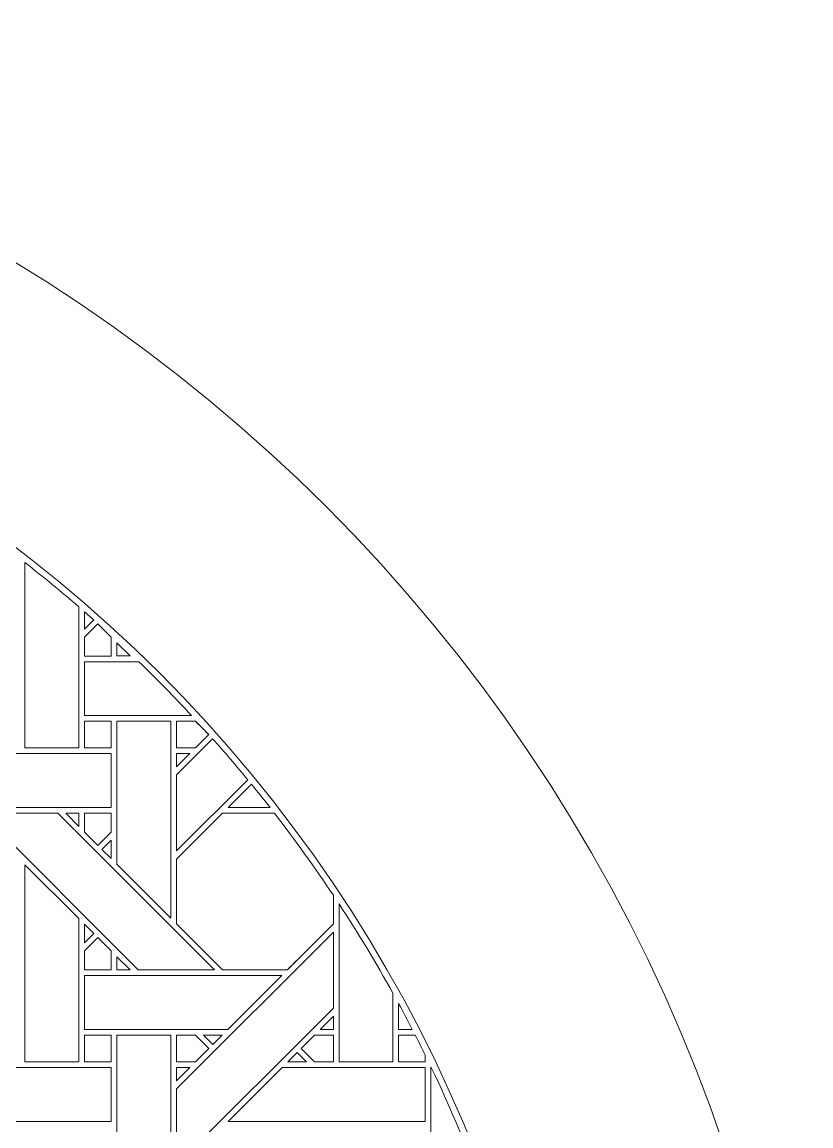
# Model space of a CAD drawing. Header units: inches. Extents: x 7.4 to 17.4, y 4.1 to 14.1.
# Drawn here: x 15 to 17.383, y 10.758 to 14.095 of the extents above; entities that cross this region are included whole.
import ezdxf

# ---------------------------------------------------------------- set-up
doc = ezdxf.new("R2010")
doc.units = ezdxf.units.IN
doc.header["$MEASUREMENT"] = 0
doc.layers.add('Design', color=7, linetype='Continuous', lineweight=0)

msp = doc.modelspace()

# ---------------------------------------------------------------- linework, layer by layer
at = {"layer": 'Design'}
for points, knots in [([(12.3829, 14.0948), (9.6214, 14.0948), (7.3829, 11.8562), (7.3829, 9.0948), (7.3829, 6.3333), (9.6214, 4.0948), (12.3829, 4.0948), (15.1443, 4.0948), (17.3829, 6.3333), (17.3829, 9.0948), (17.3829, 11.8562), (15.1443, 14.0948), (12.3829, 14.0948)], [0, 0, 0, 0, 1, 1, 1, 2, 2, 2, 3, 3, 3, 4, 4, 4, 4]), ([(12.3829, 13.3833), (10.0144, 13.3833), (8.0943, 11.4632), (8.0943, 9.0948), (8.0943, 6.7263), (10.0144, 4.8063), (12.3829, 4.8063), (14.7513, 4.8063), (16.6714, 6.7263), (16.6714, 9.0948), (16.6714, 11.4632), (14.7513, 13.3833), (12.3829, 13.3833)], [0, 0, 0, 0, 1, 1, 1, 2, 2, 2, 3, 3, 3, 4, 4, 4, 4]), ([(15.1714, 12.3273), (15.1714, 12.3273), (15.1714, 11.9006), (15.1714, 11.9006), (15.1714, 11.9006), (15.0087, 11.9006), (15.0087, 11.9006), (15.0087, 11.9006), (15.0087, 12.461), (15.0087, 12.461), (15.064, 12.4177), (15.1183, 12.3732), (15.1714, 12.3273)], [0, 0, 0, 0, 1, 1, 1, 2, 2, 2, 3, 3, 3, 4, 4, 4, 4]), ([(15.1887, 12.26), (15.1887, 12.26), (15.1887, 12.3122), (15.1887, 12.3122), (15.198, 12.3041), (15.2072, 12.2958), (15.2164, 12.2877), (15.2164, 12.2877), (15.1887, 12.26), (15.1887, 12.26)], [0, 0, 0, 0, 1, 1, 1, 2, 2, 2, 3, 3, 3, 3]), ([(15.1887, 12.1784), (15.1887, 12.1784), (15.1887, 12.2357), (15.1887, 12.2357), (15.1887, 12.2357), (15.2291, 12.276), (15.2291, 12.276), (15.2291, 12.276), (15.2694, 12.2357), (15.2694, 12.2357), (15.2694, 12.2357), (15.2694, 12.1784), (15.2694, 12.1784), (15.2694, 12.1784), (15.1887, 12.1784), (15.1887, 12.1784)], [0, 0, 0, 0, 1, 1, 1, 2, 2, 2, 3, 3, 3, 4, 4, 4, 5, 5, 5, 5]), ([(15.1887, 12.1784), (15.1887, 12.1784), (15.1887, 12.2357), (15.1887, 12.2357), (15.1887, 12.2357), (15.2291, 12.276), (15.2291, 12.276), (15.2291, 12.276), (15.2694, 12.2357), (15.2694, 12.2357), (15.2694, 12.2357), (15.2694, 12.1784), (15.2694, 12.1784), (15.2694, 12.1784), (15.1887, 12.1784), (15.1887, 12.1784)], [0, 0, 0, 0, 1, 1, 1, 2, 2, 2, 3, 3, 3, 4, 4, 4, 5, 5, 5, 5]), ([(15.2866, 12.1786), (15.2866, 12.1786), (15.2866, 12.2184), (15.2866, 12.2184), (15.2866, 12.2184), (15.3264, 12.1786), (15.3264, 12.1786), (15.3264, 12.1786), (15.2866, 12.1786), (15.2866, 12.1786)], [0, 0, 0, 0, 1, 1, 1, 2, 2, 2, 3, 3, 3, 3]), ([(15.5119, 11.9986), (15.5119, 11.9986), (15.1887, 11.9986), (15.1887, 11.9986), (15.1887, 11.9986), (15.1887, 12.1613), (15.1887, 12.1613), (15.1887, 12.1613), (15.3526, 12.1613), (15.3526, 12.1613), (15.4071, 12.1085), (15.4602, 12.0543), (15.5119, 11.9986)], [0, 0, 0, 0, 1, 1, 1, 2, 2, 2, 3, 3, 3, 4, 4, 4, 4]), ([(15.1887, 11.9006), (15.1887, 11.9006), (15.1887, 11.9814), (15.1887, 11.9814), (15.1887, 11.9814), (15.269, 11.9814), (15.269, 11.9814), (15.269, 11.9814), (15.269, 11.9006), (15.269, 11.9006), (15.269, 11.9006), (15.1887, 11.9006), (15.1887, 11.9006)], [0, 0, 0, 0, 1, 1, 1, 2, 2, 2, 3, 3, 3, 4, 4, 4, 4]), ([(15.1887, 11.9006), (15.1887, 11.9006), (15.1887, 11.9814), (15.1887, 11.9814), (15.1887, 11.9814), (15.269, 11.9814), (15.269, 11.9814), (15.269, 11.9814), (15.269, 11.9006), (15.269, 11.9006), (15.269, 11.9006), (15.1887, 11.9006), (15.1887, 11.9006)], [0, 0, 0, 0, 1, 1, 1, 2, 2, 2, 3, 3, 3, 4, 4, 4, 4]), ([(15.4494, 11.3863), (15.4494, 11.3863), (15.2865, 11.5492), (15.2865, 11.5492), (15.2865, 11.5492), (15.2865, 11.9814), (15.2865, 11.9814), (15.2865, 11.9814), (15.4494, 11.9814), (15.4494, 11.9814), (15.4494, 11.9814), (15.4494, 11.3863), (15.4494, 11.3863)], [0, 0, 0, 0, 1, 1, 1, 2, 2, 2, 3, 3, 3, 4, 4, 4, 4]), ([(15.4666, 11.9006), (15.4666, 11.9006), (15.4666, 11.9814), (15.4666, 11.9814), (15.4666, 11.9814), (15.5237, 11.9814), (15.5237, 11.9814), (15.5288, 11.9763), (15.5596, 11.9455), (15.564, 11.9411), (15.564, 11.9411), (15.5236, 11.9006), (15.5236, 11.9006), (15.5236, 11.9006), (15.4666, 11.9006), (15.4666, 11.9006)], [0, 0, 0, 0, 1, 1, 1, 2, 2, 2, 3, 3, 3, 4, 4, 4, 5, 5, 5, 5]), ([(15.4666, 11.9006), (15.4666, 11.9006), (15.4666, 11.9814), (15.4666, 11.9814), (15.4666, 11.9814), (15.5237, 11.9814), (15.5237, 11.9814), (15.5293, 11.9758), (15.564, 11.9411), (15.564, 11.9411), (15.564, 11.9411), (15.5236, 11.9006), (15.5236, 11.9006), (15.5236, 11.9006), (15.4666, 11.9006), (15.4666, 11.9006)], [0, 0, 0, 0, 1, 1, 1, 2, 2, 2, 3, 3, 3, 4, 4, 4, 5, 5, 5, 5]), ([(15.6819, 11.8045), (15.6819, 11.8045), (15.4666, 11.5892), (15.4666, 11.5892), (15.4666, 11.5892), (15.4666, 11.8193), (15.4666, 11.8193), (15.4666, 11.8193), (15.5757, 11.9284), (15.5757, 11.9284), (15.6118, 11.8877), (15.6473, 11.8465), (15.6819, 11.8045)], [0, 0, 0, 0, 1, 1, 1, 2, 2, 2, 3, 3, 3, 4, 4, 4, 4]), ([(15.269, 11.8835), (15.269, 11.8835), (15.269, 11.7207), (15.269, 11.7207), (15.269, 11.7207), (14.6737, 11.7207), (14.6737, 11.7207), (14.6737, 11.7207), (14.8365, 11.8835), (14.8365, 11.8835), (14.8365, 11.8835), (15.269, 11.8835), (15.269, 11.8835)], [0, 0, 0, 0, 1, 1, 1, 2, 2, 2, 3, 3, 3, 4, 4, 4, 4]), ([(15.5064, 11.8835), (15.5064, 11.8835), (15.4666, 11.8436), (15.4666, 11.8436), (15.4666, 11.8436), (15.4666, 11.8835), (15.4666, 11.8835), (15.4666, 11.8835), (15.5064, 11.8835), (15.5064, 11.8835)], [0, 0, 0, 0, 1, 1, 1, 2, 2, 2, 3, 3, 3, 3]), ([(15.6224, 11.7207), (15.6224, 11.7207), (15.6927, 11.791), (15.6927, 11.791), (15.7117, 11.7677), (15.7305, 11.7443), (15.749, 11.7207), (15.749, 11.7207), (15.6224, 11.7207), (15.6224, 11.7207)], [0, 0, 0, 0, 1, 1, 1, 2, 2, 2, 3, 3, 3, 3]), ([(15.5816, 11.2299), (15.5816, 11.2299), (15.3505, 11.2299), (15.3505, 11.2299), (15.3505, 11.2299), (14.877, 11.7035), (14.877, 11.7035), (14.877, 11.7035), (15.1079, 11.7035), (15.1079, 11.7035), (15.1079, 11.7035), (15.5816, 11.2299), (15.5816, 11.2299)], [0, 0, 0, 0, 1, 1, 1, 2, 2, 2, 3, 3, 3, 4, 4, 4, 4]), ([(15.1715, 11.7035), (15.1715, 11.7035), (15.1715, 11.6637), (15.1715, 11.6637), (15.1715, 11.6637), (15.1321, 11.7035), (15.1321, 11.7035), (15.1321, 11.7035), (15.1715, 11.7035), (15.1715, 11.7035)], [0, 0, 0, 0, 1, 1, 1, 2, 2, 2, 3, 3, 3, 3]), ([(15.269, 11.7035), (15.269, 11.7035), (15.269, 11.6459), (15.269, 11.6459), (15.269, 11.6459), (15.2291, 11.606), (15.2291, 11.606), (15.2291, 11.606), (15.1887, 11.6463), (15.1887, 11.6463), (15.1887, 11.6463), (15.1887, 11.7035), (15.1887, 11.7035), (15.1887, 11.7035), (15.269, 11.7035), (15.269, 11.7035)], [0, 0, 0, 0, 1, 1, 1, 2, 2, 2, 3, 3, 3, 4, 4, 4, 5, 5, 5, 5]), ([(15.2291, 11.606), (15.2291, 11.606), (15.1887, 11.6463), (15.1887, 11.6463), (15.1887, 11.6463), (15.1887, 11.7035), (15.1887, 11.7035), (15.1887, 11.7035), (15.269, 11.7035), (15.269, 11.7035), (15.269, 11.7035), (15.269, 11.6459), (15.269, 11.6459), (15.269, 11.6459), (15.2291, 11.606), (15.2291, 11.606)], [0, 0, 0, 0, 1, 1, 1, 2, 2, 2, 3, 3, 3, 4, 4, 4, 5, 5, 5, 5]), ([(15.9403, 11.4553), (15.9403, 11.4553), (15.9403, 11.3686), (15.9403, 11.3686), (15.9225, 11.3507), (15.8105, 11.2389), (15.8016, 11.2299), (15.8016, 11.2299), (15.6058, 11.2299), (15.6058, 11.2299), (15.6058, 11.2299), (15.4666, 11.3691), (15.4666, 11.3691), (15.4666, 11.3691), (15.4666, 11.5648), (15.4666, 11.5648), (15.4666, 11.5648), (15.6053, 11.7035), (15.6053, 11.7035), (15.6053, 11.7035), (15.7621, 11.7035), (15.7621, 11.7035), (15.8244, 11.623), (15.8838, 11.5402), (15.9403, 11.4553)], [0, 0, 0, 0, 1, 1, 1, 2, 2, 2, 3, 3, 3, 4, 4, 4, 5, 5, 5, 6, 6, 6, 7, 7, 7, 8, 8, 8, 8]), ([(15.7621, 11.7035), (15.8244, 11.623), (15.8838, 11.5402), (15.9403, 11.4553), (15.9403, 11.4553), (15.9403, 11.3686), (15.9403, 11.3686), (15.922, 11.3502), (15.8102, 11.2386), (15.8016, 11.2299), (15.8016, 11.2299), (15.6058, 11.2299), (15.6058, 11.2299), (15.6058, 11.2299), (15.4666, 11.3691), (15.4666, 11.3691), (15.4666, 11.3691), (15.4666, 11.5648), (15.4666, 11.5648), (15.4666, 11.5648), (15.6053, 11.7035), (15.6053, 11.7035), (15.6053, 11.7035), (15.7621, 11.7035), (15.7621, 11.7035)], [0, 0, 0, 0, 1, 1, 1, 2, 2, 2, 3, 3, 3, 4, 4, 4, 5, 5, 5, 6, 6, 6, 7, 7, 7, 8, 8, 8, 8]), ([(15.269, 11.6217), (15.269, 11.6217), (15.269, 11.5665), (15.269, 11.5665), (15.269, 11.5665), (15.2412, 11.5939), (15.2412, 11.5939), (15.2412, 11.5939), (15.269, 11.6217), (15.269, 11.6217)], [0, 0, 0, 0, 1, 1, 1, 2, 2, 2, 3, 3, 3, 3]), ([(15.0087, 10.9519), (15.0087, 10.9519), (15.0087, 11.5477), (15.0087, 11.5477), (15.0087, 11.5477), (15.1714, 11.3856), (15.1714, 11.3856), (15.1714, 11.3856), (15.1714, 10.9519), (15.1714, 10.9519), (15.1714, 10.9519), (15.0087, 10.9519), (15.0087, 10.9519)], [0, 0, 0, 0, 1, 1, 1, 2, 2, 2, 3, 3, 3, 4, 4, 4, 4]), ([(16.1201, 10.9519), (16.1201, 10.9519), (15.9574, 10.9519), (15.9574, 10.9519), (15.9574, 10.9519), (15.9574, 11.4293), (15.9574, 11.4293), (16.0148, 11.3415), (16.0691, 11.2515), (16.1201, 11.1594), (16.1201, 11.1594), (16.1201, 10.9519), (16.1201, 10.9519)], [0, 0, 0, 0, 1, 1, 1, 2, 2, 2, 3, 3, 3, 4, 4, 4, 4]), ([(15.1887, 11.3113), (15.1887, 11.3113), (15.1887, 11.3681), (15.1887, 11.3681), (15.1887, 11.3681), (15.2169, 11.3395), (15.2169, 11.3395), (15.2169, 11.3395), (15.1887, 11.3113), (15.1887, 11.3113)], [0, 0, 0, 0, 1, 1, 1, 2, 2, 2, 3, 3, 3, 3]), ([(15.1887, 11.2297), (15.1887, 11.2297), (15.1887, 11.2869), (15.1887, 11.2869), (15.1887, 11.2869), (15.2291, 11.3273), (15.2291, 11.3273), (15.2291, 11.3273), (15.2694, 11.287), (15.2694, 11.287), (15.2694, 11.287), (15.2694, 11.2297), (15.2694, 11.2297), (15.2694, 11.2297), (15.1887, 11.2297), (15.1887, 11.2297)], [0, 0, 0, 0, 1, 1, 1, 2, 2, 2, 3, 3, 3, 4, 4, 4, 5, 5, 5, 5]), ([(15.2291, 11.3273), (15.2291, 11.3273), (15.2694, 11.287), (15.2694, 11.287), (15.2694, 11.287), (15.2694, 11.2297), (15.2694, 11.2297), (15.2694, 11.2297), (15.1887, 11.2297), (15.1887, 11.2297), (15.1887, 11.2297), (15.1887, 11.2869), (15.1887, 11.2869), (15.1887, 11.2869), (15.2291, 11.3273), (15.2291, 11.3273)], [0, 0, 0, 0, 1, 1, 1, 2, 2, 2, 3, 3, 3, 4, 4, 4, 5, 5, 5, 5]), ([(15.9403, 11.1141), (15.9403, 11.1141), (15.4666, 10.6404), (15.4666, 10.6404), (15.4666, 10.6404), (15.4666, 10.8705), (15.4666, 10.8705), (15.4666, 10.8705), (15.9403, 11.3441), (15.9403, 11.3441), (15.9403, 11.3441), (15.9403, 11.1141), (15.9403, 11.1141)], [0, 0, 0, 0, 1, 1, 1, 2, 2, 2, 3, 3, 3, 4, 4, 4, 4]), ([(15.2866, 11.2299), (15.2866, 11.2299), (15.2866, 11.2697), (15.2866, 11.2697), (15.2866, 11.2697), (15.3264, 11.2299), (15.3264, 11.2299), (15.3264, 11.2299), (15.2866, 11.2299), (15.2866, 11.2299)], [0, 0, 0, 0, 1, 1, 1, 2, 2, 2, 3, 3, 3, 3]), ([(15.7844, 11.2126), (15.7844, 11.2126), (15.6217, 11.0499), (15.6217, 11.0499), (15.6217, 11.0499), (15.1887, 11.0499), (15.1887, 11.0499), (15.1887, 11.0499), (15.1887, 11.2126), (15.1887, 11.2126), (15.1887, 11.2126), (15.7844, 11.2126), (15.7844, 11.2126)], [0, 0, 0, 0, 1, 1, 1, 2, 2, 2, 3, 3, 3, 4, 4, 4, 4]), ([(16.1375, 11.0499), (16.1375, 11.0499), (16.1375, 11.1283), (16.1375, 11.1283), (16.1515, 11.1024), (16.1653, 11.0762), (16.1788, 11.0499), (16.1788, 11.0499), (16.1375, 11.0499), (16.1375, 11.0499)], [0, 0, 0, 0, 1, 1, 1, 2, 2, 2, 3, 3, 3, 3]), ([(15.9005, 11.0499), (15.9005, 11.0499), (15.9403, 11.0897), (15.9403, 11.0897), (15.9403, 11.0897), (15.9403, 11.0499), (15.9403, 11.0499), (15.9403, 11.0499), (15.9005, 11.0499), (15.9005, 11.0499)], [0, 0, 0, 0, 1, 1, 1, 2, 2, 2, 3, 3, 3, 3]), ([(15.1887, 11.0327), (15.1887, 11.0327), (15.269, 11.0327), (15.269, 11.0327), (15.269, 11.0327), (15.269, 10.9519), (15.269, 10.9519), (15.269, 10.9519), (15.1887, 10.9519), (15.1887, 10.9519), (15.1887, 10.9519), (15.1887, 11.0327), (15.1887, 11.0327)], [0, 0, 0, 0, 1, 1, 1, 2, 2, 2, 3, 3, 3, 4, 4, 4, 4]), ([(15.1887, 10.9519), (15.1887, 10.9519), (15.1887, 11.0327), (15.1887, 11.0327), (15.1887, 11.0327), (15.269, 11.0327), (15.269, 11.0327), (15.269, 11.0327), (15.269, 10.9519), (15.269, 10.9519), (15.269, 10.9519), (15.1887, 10.9519), (15.1887, 10.9519)], [0, 0, 0, 0, 1, 1, 1, 2, 2, 2, 3, 3, 3, 4, 4, 4, 4]), ([(15.2865, 10.6004), (15.2865, 10.6004), (15.2865, 11.0326), (15.2865, 11.0326), (15.2865, 11.0326), (15.4494, 11.0326), (15.4494, 11.0326), (15.4494, 11.0326), (15.4494, 10.4375), (15.4494, 10.4375), (15.4494, 10.4375), (15.2865, 10.6004), (15.2865, 10.6004)], [0, 0, 0, 0, 1, 1, 1, 2, 2, 2, 3, 3, 3, 4, 4, 4, 4]), ([(15.4666, 10.9519), (15.4666, 10.9519), (15.4666, 11.0327), (15.4666, 11.0327), (15.4666, 11.0327), (15.5237, 11.0327), (15.5237, 11.0327), (15.5288, 11.0276), (15.5596, 10.9967), (15.564, 10.9923), (15.564, 10.9923), (15.5236, 10.9519), (15.5236, 10.9519), (15.5236, 10.9519), (15.4666, 10.9519), (15.4666, 10.9519)], [0, 0, 0, 0, 1, 1, 1, 2, 2, 2, 3, 3, 3, 4, 4, 4, 5, 5, 5, 5]), ([(15.564, 10.9923), (15.564, 10.9923), (15.5236, 10.9519), (15.5236, 10.9519), (15.5236, 10.9519), (15.4666, 10.9519), (15.4666, 10.9519), (15.4666, 10.9519), (15.4666, 11.0327), (15.4666, 11.0327), (15.4666, 11.0327), (15.5237, 11.0327), (15.5237, 11.0327), (15.5291, 11.0273), (15.564, 10.9923), (15.564, 10.9923)], [0, 0, 0, 0, 1, 1, 1, 2, 2, 2, 3, 3, 3, 4, 4, 4, 5, 5, 5, 5]), ([(15.548, 11.0326), (15.548, 11.0326), (15.6045, 11.0326), (15.6045, 11.0326), (15.6045, 11.0326), (15.5762, 11.0045), (15.5762, 11.0045), (15.5762, 11.0045), (15.548, 11.0326), (15.548, 11.0326)], [0, 0, 0, 0, 1, 1, 1, 2, 2, 2, 3, 3, 3, 3]), ([(15.8832, 10.9519), (15.8832, 10.9519), (15.8428, 10.9923), (15.8428, 10.9923), (15.8428, 10.9923), (15.8832, 11.0327), (15.8832, 11.0327), (15.8832, 11.0327), (15.9403, 11.0327), (15.9403, 11.0327), (15.9403, 11.0327), (15.9403, 10.9519), (15.9403, 10.9519), (15.9403, 10.9519), (15.8832, 10.9519), (15.8832, 10.9519)], [0, 0, 0, 0, 1, 1, 1, 2, 2, 2, 3, 3, 3, 4, 4, 4, 5, 5, 5, 5]), ([(15.9403, 10.9519), (15.9403, 10.9519), (15.8832, 10.9519), (15.8832, 10.9519), (15.8832, 10.9519), (15.8428, 10.9923), (15.8428, 10.9923), (15.8428, 10.9923), (15.8832, 11.0327), (15.8832, 11.0327), (15.8832, 11.0327), (15.9403, 11.0327), (15.9403, 11.0327), (15.9403, 11.0327), (15.9403, 10.9519), (15.9403, 10.9519)], [0, 0, 0, 0, 1, 1, 1, 2, 2, 2, 3, 3, 3, 4, 4, 4, 5, 5, 5, 5]), ([(16.2177, 10.9519), (16.2177, 10.9519), (16.1375, 10.9519), (16.1375, 10.9519), (16.1375, 10.9519), (16.1375, 11.0327), (16.1375, 11.0327), (16.1375, 11.0327), (16.1878, 11.0327), (16.1878, 11.0327), (16.198, 11.0127), (16.2078, 10.9925), (16.2177, 10.9724), (16.2177, 10.9724), (16.2177, 10.9519), (16.2177, 10.9519)], [0, 0, 0, 0, 1, 1, 1, 2, 2, 2, 3, 3, 3, 4, 4, 4, 5, 5, 5, 5]), ([(16.2177, 10.9724), (16.2177, 10.9724), (16.2177, 10.9519), (16.2177, 10.9519), (16.2177, 10.9519), (16.1375, 10.9519), (16.1375, 10.9519), (16.1375, 10.9519), (16.1375, 11.0327), (16.1375, 11.0327), (16.1375, 11.0327), (16.1878, 11.0327), (16.1878, 11.0327), (16.198, 11.0127), (16.2078, 10.9925), (16.2177, 10.9724)], [0, 0, 0, 0, 1, 1, 1, 2, 2, 2, 3, 3, 3, 4, 4, 4, 5, 5, 5, 5]), ([(15.8024, 10.9519), (15.8024, 10.9519), (15.8307, 10.9801), (15.8307, 10.9801), (15.8307, 10.9801), (15.8589, 10.9519), (15.8589, 10.9519), (15.8589, 10.9519), (15.8024, 10.9519), (15.8024, 10.9519)], [0, 0, 0, 0, 1, 1, 1, 2, 2, 2, 3, 3, 3, 3]), ([(15.269, 10.9347), (15.269, 10.9347), (15.269, 10.7719), (15.269, 10.7719), (15.269, 10.7719), (14.6737, 10.7719), (14.6737, 10.7719), (14.6737, 10.7719), (14.8365, 10.9347), (14.8365, 10.9347), (14.8365, 10.9347), (15.269, 10.9347), (15.269, 10.9347)], [0, 0, 0, 0, 1, 1, 1, 2, 2, 2, 3, 3, 3, 4, 4, 4, 4]), ([(15.5064, 10.9347), (15.5064, 10.9347), (15.4666, 10.8949), (15.4666, 10.8949), (15.4666, 10.8949), (15.4666, 10.9347), (15.4666, 10.9347), (15.4666, 10.9347), (15.5064, 10.9347), (15.5064, 10.9347)], [0, 0, 0, 0, 1, 1, 1, 2, 2, 2, 3, 3, 3, 3]), ([(16.2177, 10.9347), (16.2177, 10.9347), (16.2177, 10.7719), (16.2177, 10.7719), (16.2177, 10.7719), (15.6224, 10.7719), (15.6224, 10.7719), (15.6224, 10.7719), (15.7853, 10.9347), (15.7853, 10.9347), (15.7853, 10.9347), (16.2177, 10.9347), (16.2177, 10.9347)], [0, 0, 0, 0, 1, 1, 1, 2, 2, 2, 3, 3, 3, 4, 4, 4, 4]), ([(16.3982, 10.4375), (16.3982, 10.4375), (16.2352, 10.6004), (16.2352, 10.6004), (16.2352, 10.6004), (16.2352, 10.9366), (16.2352, 10.9366), (16.2957, 10.8103), (16.3501, 10.6806), (16.3982, 10.5478), (16.3982, 10.5478), (16.3982, 10.4375), (16.3982, 10.4375)], [0, 0, 0, 0, 1, 1, 1, 2, 2, 2, 3, 3, 3, 4, 4, 4, 4])]:
    msp.add_open_spline(points, degree=3, knots=knots, dxfattribs=at)

doc.saveas('drawing.dxf')
